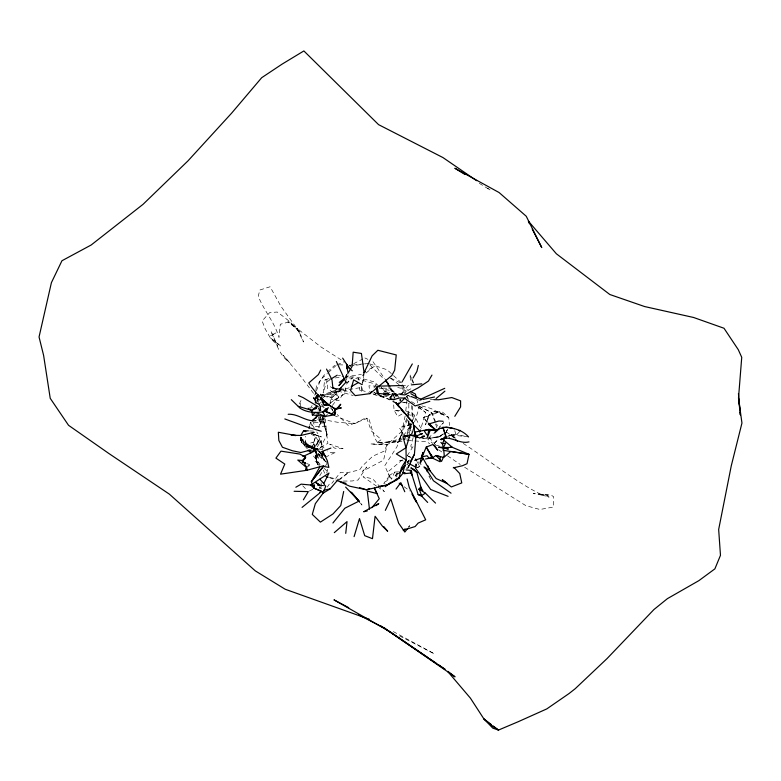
<?xml version="1.0" encoding="UTF-8"?>
<svg xmlns="http://www.w3.org/2000/svg" width="781" height="781" viewBox="0 0 781 781"><rect width="100%" height="100%" fill="white"/><g stroke="black" fill="none" stroke-linecap="round" stroke-linejoin="round"><path stroke-width="0.59" stroke-dasharray="3.9 2.93" d="M314.626 434.548L321.216 436.891L312.859 433.943L315.553 436.384L313.796 443.628L316.53 453.654L315.68 456.612L317.662 464.695L315.817 458.301L316.012 454.601L316.344 461.18L317.662 464.695L319.624 465.251M400.712 399.403L400.702 401.161L399.501 399.364M300.851 437.194L300.539 440.22L301.896 442.71L300.851 437.194L301.349 441.558L301.222 437.536L301.251 440.943L304.756 445.785L301.222 437.536L301.896 442.71L307.841 449.368M316.354 455.782L315.817 458.301L316.354 455.782L315.68 456.612L317.662 464.695L314.46 452.414M315.817 458.301L316.012 454.601M310.711 449.231L312.712 448.353L313.611 448.86L306.416 446.742L305.264 441.372L305.615 436.276M364.053 374.138L361.105 393.009M319.097 439.869L317.369 444.125L317.808 441.607L319.097 439.869L318.902 442.075L314.597 447.054L314.138 450.5M406.999 400.175L405.7 411.519M300.89 437.018L300.539 440.22L300.783 437.995L301.896 442.71L301.271 441.909L301.173 437.223M416.995 467.702L419.729 466.599L420.051 463.621M300.236 407.116L301.017 400.389L298.772 405.31M411.841 433.553L412.427 428.847M413.588 419.436L414.018 415.912L408.502 414.691M409.449 433.885L410.415 426.934L409.049 429.111L408.756 421.223M408.756 414.955L408.844 403.65M393.917 398.71L394.21 396.758L395.85 400.956M320.454 417.503L318.902 427.803L322.631 417.523M315.7 390.666L314.938 395.166L299.445 374.695L283.23 355.296L289.439 362.433C278.934 355.043 275.937 342.234 270.929 331.173L277.753 346.11L270.021 337.382L265.218 328.967L262.113 320.962L269.679 312.615L277.187 312.029C288.072 319.917 299.699 328.401 303.467 342.01L296.878 328.323L289.097 321.948L287.74 321.772L298.01 329.846L300.441 333.419L280.994 306.406L270.089 286.754L259.77 290.034L258.286 296.263C263.9 310.662 274.892 322.631 279.002 337.529L280.311 324.252L289.097 321.948L297.903 329.885L296.878 328.323L320.942 346.93L344.616 362.081M315.895 389.543L316.461 386.165L324.73 374.226L326.546 372.605M317.369 444.125L317.808 441.607M401.971 435.788L402.605 432.186L397.666 442.388L401.541 438.18M346.51 380.191L347.36 375.466L349.009 373.914M405.124 416.058L400.673 437.204L397.666 442.388L401.239 438.258M415.453 468.024L419.729 466.599L420.246 464.275M309.774 425.313L310.555 422.228L322.573 423.068L319.82 415.17M417.776 406.745L425.538 412.358L419.592 433.211M326.761 473.003L327.922 468.483M413.208 437.526L410.786 446.136L412.495 448.616M319.595 411.45L321.821 404.197L324.066 407.916M411.694 434.734L412.778 431.376M414.555 422.013L418.675 409.351L418.499 407.243M323.5 419.895L324.213 417.825L323.5 419.895L324.73 418.069M362.609 382.563L363.643 379.537L360.549 381.313M311.228 434.295L315.553 436.384L312.332 447.318L317.662 449.739M314.753 395.352L315.993 392.013M316.412 390.9L320.532 379.791L327.434 373.455M407.34 419.417L396.914 446.83L384.75 465.74L390.598 478.948L387.835 471.929L402.635 459.589M407.77 464.305L409.088 461.005M406.833 418.313L401.414 431.747L387.269 444.487L384.223 451.106L372.82 456.163L362.589 465.779L359.611 469.889L348.551 472.407L340.526 472.32L331.788 483.38M407.282 417.191L409.088 412.719M394.63 397.627L395.498 395.567L397.334 396.777M321.46 396.66L322.28 394.708L331.788 397.695L340.584 390.178M407.018 433.279L411.196 423.644M308.69 466.491L309.579 464.607L306.455 463.387M447.406 429.745L445.121 434.216L447.523 429.316M406.794 435.476L412.075 424.249M363.595 373.718L362.589 375.827L374.685 365.967L367.539 370.419M301.271 441.909L302.647 439.088L305.791 444.662L309.774 446.752L318.15 449.075M411.636 423.937L409.049 429.111L411.675 426.924M445.121 434.216L447.572 429.374M323.119 442.349L326.809 435.076L325.169 418.401M311.063 407.448L312.088 405.534M399.735 401.014L400.858 398.945M345.739 376.579L348.394 371.883M319.722 475.883L322.602 470.914M325.482 465.935L327.21 462.957M346.705 374.363L345.534 376.364L357.903 377.389L373.679 381.743L377.438 384.682L356.507 378.59L345.202 377.526M319.351 443.481L315.924 449.075L313.571 449.495M320.591 456.192L314.792 450.266L314.597 447.054L317.672 442.114L318.902 442.075L315.553 436.384M407.262 455.733L413.266 446.234M325.345 417.161L327.795 413.51M327.249 487.139L329.309 484.122M373.923 387.932L375.895 385.092M319.204 449.368L321.303 446.381M403.377 435.788L409.322 427.363L408.883 420.588M407.165 462.655L409.527 459.911M332.335 405.524L338.944 396.787L337.06 395.098L336.25 391.086M337.246 388.557L330.217 397.832L330.666 404.275M407.106 462.655L408.522 460.829L407.106 462.528M407.184 462.547L408.522 460.829M408.385 527.536L409.81 525.73L407.926 526.99M318.062 449.026L309.774 446.752L313.484 442.075L305.791 444.662L310.057 446.01L305.068 443.452L302.647 439.088L301.769 442.485L301.31 437.048M401.61 393.546L408.434 385.199L402.645 385.511M459.853 431.249L457.988 433.455L455.899 434.539L448.538 435.993L449.905 438.268M438.278 428.72L443.549 422.609L439.332 426.973M345.729 377.809L347.252 376.091L354.945 375.632L361.418 374.236M338.144 390.734L331.788 397.695L324.603 396.533L322.182 397.09M346.364 384.193L352.338 377.74L347.252 382.426M434.314 443.403L437.848 439.664L434.617 442.866M428.378 438.307L433.435 433.074M345.622 377.662L347.252 376.091L345.534 377.584M406.149 396.914L407.877 395.264L409.986 396.074M383.549 392.853L390.568 386.204M328.293 372.664L336.914 364.737L345.046 365.01M397.138 476.098L396.113 474.174L398.74 471.753M327.454 371.795L334.727 365.323M306.045 467.692L309.579 464.607L306.582 463.533M338.749 480.471L348.551 472.407L339.423 479.202M406.686 464.822L408.443 463.377M402.488 438.893L399.911 440.943L376.969 442.7L381.313 439.586L371.336 430.956L366.445 417.445L354.799 423.702L337.48 422.248L319.068 418.919M333.497 391.408L336.308 389.27M385.726 481.574L387.396 480.305L389.983 475.063L394.659 472.085L398.437 471.841L395.264 475.668L397.441 477.435M321.713 398.642L324.603 396.533L321.098 398.984M330.168 379.605L327.278 381.714L327.561 388.684L338.944 396.787L329.728 403.191M442.817 434.5L437.624 437.487L428.505 438.141L440.142 436.433L427.217 438.893L419.856 437.829L425.948 438.17M410.826 423.117L406.227 426.211L411.772 424.464M443.462 433.777L437.624 437.487L444.047 434.685M329.816 403.201L346.003 392.989L344.87 385.814M398.281 473.784L395.264 475.668L394.659 472.085L391.486 479.231L389.983 475.063L383.764 483.439L387.005 482.707M401.932 414.086L397.724 416.546L394.083 410.298L393.634 404.304M320.493 447.533L327.893 443.325L326.809 435.076L322.719 417.806M318.609 403.943L321.284 402.44M349.175 387.815L337.939 391.008L334.746 392.784L331.193 399.286L338.808 400.633L345.231 390.295L350.22 392.96M333.428 390.822L327.493 394.093L338.934 391.506L329.133 392.56L321.469 395.44M349.517 365.82L352.592 364.239M353.617 363.712L362.833 358.987M309.305 491.103L313.308 489.062M447.435 436.511C453.429 432.489 460.956 435.847 467.38 436.677M401.864 393.39L410.933 388.782M315.231 450.744L318.209 449.309L306.416 446.742M325.335 457.197L335.967 452.15L330.246 452.472L327.298 450.852M322.172 415.502L327.473 435.124L321.567 417.767L320.62 424.503L319.38 419.856L324.105 417.65M420.764 437.575L424.874 435.827M328.811 378.502L324.613 380.152L323.178 392.931L327.61 378.375L324.613 380.152L330.568 378.941M336.923 364.6L343.513 362.443M396.113 474.174L399.286 473.149M386.244 393.741L390.5 392.462L397.09 396.582M419.739 438.014L424.854 436.53L432.733 443.393M309.774 446.752L312.83 445.941L312.332 447.318L305.068 443.452L312.293 449.114M411.704 424.308L399.208 427.597L403.875 434.431M388.948 395.567L383.149 396.924L372.947 393.79M393.595 394.483L395.908 393.946L398.906 398.456M422.248 436.023L424.581 435.486M335.322 377.975L343.66 376.286M402.02 441.197L394.2 442.573L376.969 442.7M321.508 395.752L331.388 394.102L319.937 395.352M342.263 389.895L343.933 390.285L359.211 387.835L362.735 390.646L368.407 392.394M353.139 365.059L363.575 363.858M349.663 366.172L363.673 364.122M364.834 363.956L368.339 363.438L364.766 363.751M318.131 418.099L320.444 417.796M313.542 449.856L317.047 449.446M421.252 436.94L424.854 436.53L421.545 436.179M320.171 394.874L322.28 394.708M307.509 408.209L311.053 408.004L310.848 406.559L312.742 407.828M326.097 426.319L315.007 426.621L312.771 421.008M343.289 481.076L352.036 480.989L358.04 480.022L366.631 467.009L362.404 471.373L383.569 460.155L387.269 444.487L400.829 438.795L378.668 444.506L370.458 443.92L387.269 444.487L378.668 444.506L374.636 437.897L368.642 417.855L348.346 425.596L337.226 414.555M402.508 393.409L388.723 393.487L381.206 387.62M430.321 399.618L433.914 399.677M463.182 443.403C489.658 460.497 514.308 481.291 542.561 495.232L533.277 493.504L551.074 495.134L553.602 496.648L553.417 507.054L539.856 509.495L525.867 505.649L463.309 466.413M309.559 430.917L314.284 431.141M377.047 386.195L368.974 385.785L369.891 392.413M403.035 460.546L399.735 460.38L403.133 461.571M399.296 394.766L387.63 394.122L381.06 387.454M400.048 410.669L394.083 410.298L400.731 411.509M317.847 409.888L321.274 410.103M407.682 440.494L413.657 440.884M414.848 440.962L426.787 441.734L429.745 443.745M320.23 449.436L322.27 449.573M320.151 485.518L323.529 485.831M539.642 494.373L544.845 495.164L549.121 497.116L539.642 494.373L548.164 495.213L545.333 494.92M338.3 375.319L340.487 375.563M468.522 436.891L450.715 434.89L448.538 435.993L452.072 434.763L449.378 435.554L455.899 434.539L454.767 430.614M403.728 402.205L407.155 402.645M321.547 485.46L323.666 485.753M317.115 449.114L312.712 448.353L314.85 448.899M397.724 387.561L401.307 388.245L406.598 391.271M318.209 449.309L310.916 447.825L304.395 444.477L301.398 438.6L301.642 441.734L301.525 438.951L306.337 446.254M330.236 477.581L337.177 479.075M401.444 401.903L409.4 403.777M373.464 394.376L389.543 399.296M421.857 405.915L430.829 408.443L448.724 417.513L449.524 425.499M337.939 391.008L353.276 395.576M369.452 363.819L387.181 369.803L401.405 382.827L406.462 394.805M436.677 445.209L439.742 446.263M313.903 434.314L321.216 436.891M329.26 477.601L335.976 480.032M410.523 457.022L407.467 455.85L407.067 453.527M417.132 399.394L423.517 401.912M333.838 415.385L354.799 423.702M305.068 443.452L318.111 448.909M386.136 393.312L392.189 395.899M406.022 411.031L413.852 414.36L420.032 426.856L421.555 428.623M380.552 395.801L385.121 397.646L389.065 392.911L383.149 396.924L380.064 395.411M364.883 357.942L367.919 359.348M380.669 395.576L389.934 400.009M390.666 378.111L401.092 383.168L405.163 388.713L408.219 390.295M419.153 406.442L431.688 412.573L436.149 422.96M373.884 392.384L375.944 393.399M374.079 392.54L378.394 394.708M418.509 405.915L431.688 412.573L435.193 422.785M399.755 636.007L434.461 653.882L390.978 630.335M408.463 456.387L411.441 457.988M315.68 456.612L318.511 458.222L315.944 451.408L319.966 455.538M317.74 419.514L324.418 423.409L323.09 417.61M320.981 405.817L325.121 408.248M319.497 464.558L314.284 461.434L316.344 461.18L320.688 464.383M330.304 386.712L332.94 388.323M411.489 401.6L415.502 404.07M479.29 183.301L490.478 190.203L487.51 188.162M349.117 365.049L350.913 366.24M407.877 395.264L410.445 396.992M446.381 432.078L455.411 438.161M438.61 449.768L442.554 452.443M447.484 455.792L460.292 464.49M376.637 486.202L363.067 476.742L372.615 478.782L378.902 485.616M377.613 486.875L384.398 491.6L379.683 486.475M378.033 393.946L381.431 396.397L378.463 393.985M418.626 407.37L425.538 412.358M404.128 486.748L410.025 491.015M390.559 378.297L400.78 385.941M313.191 449.817L320.064 455.44M326.341 462.225L315.973 453.478L315.182 451.34M418.235 461.893L422.384 465.437M369.999 364.981L384.359 379.527M454.122 438.112L450.715 434.89L452.902 435.115L455.548 438.678M317.682 399.032L319.419 400.673M316.5 397.051L319.117 399.589M397.236 396.006L389.416 388.372L379.322 387.972L392.648 391.125L397.49 396.094M324.056 468.229L327.356 471.46M320.181 464.422L312.459 454.747M330.383 407.77L332.95 410.308M427.939 422.306L423.771 418.04L427.734 423.224M321.411 457.031L326.38 462.108L323.188 458.837M302.745 485.802L306.718 489.951M429.179 437.458L436.804 446.293M360.441 503.179L362.013 505.043L360.226 502.671M398.593 396.699L395.059 392.199L389.416 388.372L392.648 391.125L393.751 396.357L389.436 387.064M318.033 406.12L321.499 410.64M322.67 446.263L324.008 448.021M319.78 405.495L320.962 407.057M296.878 328.323L298.01 329.846M320.395 393.975L322.514 396.904M406.227 396.475L407.536 398.369M372.986 361.691L384.73 378.756M305.264 441.372L309.52 447.64L304.395 444.477L304.756 445.785L301.398 438.6M314.245 428.027L310.555 422.228L312.888 427.803M316.715 431.893L317.945 433.826M316.11 397.002L319.624 402.518M390.539 387.63L392.648 391.125L392.921 394.717M342.771 388.313L343.933 390.285M322.953 457.354L325.911 462.381M320.22 411.05L318.482 408.043L320.064 410.904M316.53 453.654L318.511 458.222L315.231 451.115M428.906 476.107L430.653 479.27L429.238 476.068M417.161 461.825L419.729 466.599M319.761 486.944L320.698 488.838M317.281 400.468L318.287 402.508M401.717 386.634L404.861 393.868M436.599 423.995L437.487 426.075M411.558 378.57L409.732 374.304L411.167 383.705M406.921 395.899L408.756 400.253M323.314 470.035L324.603 473.218M320.581 486.612L321.43 488.799M318.541 436.325L319.839 439.723M316.813 398.212L318.521 402.732M318.941 403.865L321.069 409.508M359.104 380.396L358.303 378.111L358.577 380.327M361.125 386.087L362.735 390.646L359.816 390.285L359.133 384.76M435.583 423.917L437.526 429.589M407.389 412.71L408.287 415.717M331.935 408.717L332.569 410.943M407.76 420.276L411.392 433.621M416.839 399.56L417.718 402.898M315.944 451.408L317.066 455.674M314.597 447.054L315.973 453.478L313.796 443.628L313.991 451.643M318.746 416.722L319.38 419.856M321.02 482.756L322.192 488.535M321.928 446.205L322.436 449.524M320.308 406.598L320.815 411.07M407.028 438.473L407.106 440.796M412.153 406.227L412.524 422.013M411.812 405.349L412.124 421.496M319.302 486.866L319.322 488.584M428.408 415.922L425.46 424.835L429.882 414.379L441.333 411.089L448.724 417.513L439.068 412.114L432.42 411.118L444.594 415.228L439.068 412.114L423.468 417.845L429.882 414.379L428.408 415.922M275.976 332.891L270.197 335.976L275.976 332.891M343.015 448.636L334.737 448.206L329.719 444.174L343.015 448.636M280.662 345.983L270.275 337.763L280.662 345.983"/><path stroke-width="1.17" d="M298.469 395.576L303.174 397.656L316.949 405.954L311.707 410.386L312.38 414.955L325.257 416.41L334.541 414.838L334.698 408.59C323.842 402.576 315.641 393.165 308.778 382.963L318.365 374.616L320.679 370.057M739.666 408.756L738.514 397.959L741.735 357.327L738.289 349.693L723.997 328.245L693.645 317.496L644.628 306.552L609.834 294.515L556.355 253.766L528.591 221.413M408.57 465.476L408.19 467.702L414.408 454.308L415.99 435.554L414.906 432.069L428.867 429.433L436.169 429.97L440.22 428.388M345.729 533.345L347.028 521.601L334.307 532.642M321.879 458.33L322.592 453.8M420.598 460.507L422.863 452.638L422.15 456.797L429.97 470.748L436.198 478.568L447.415 483.624L442.28 479.729L451.35 486.953L461.756 482.912L459.755 473.559L453.907 467.38M404.665 439.557L405.28 436.559M343.679 491.493L340.78 505.502L333.038 513.918L320.386 522.128L312.293 514.415L315.329 503.686L323.119 493.162L325.775 486.036M420.51 463.113L421.027 460.78M421.555 458.457L422.863 452.638M337.099 480.442L349.683 486.202L366.435 489.785L386.888 485.108L397.168 479.71L399.081 477.943L401.405 467.76L406.208 459.96L405.983 447.738L402.957 436.774L410.074 434.958L414.809 435.437M418.352 365.44L416.898 371.444L413.012 378.082M309.003 428.388L309.52 426.338M354.086 536.635L359.504 518.594L364.707 535.668L372.478 538.685L375.095 516.261L382.417 526.16L387.649 531.236L383.852 526.658M443.569 440.982L444.535 437.995L446.537 436.989M326.458 411.548L327.19 409.459M315.915 408.795L316.949 405.954L316.588 408.141L311.707 410.386L298.322 406.296M291.293 399.647L300.109 408.229C307.441 412.954 316.822 413.149 325.492 411.421L334.541 414.838L335.625 411.909M334.541 414.838L335.381 412.573M419.709 490.4L420.891 487.246L416.927 472.544L414.008 469.43L410.845 467.858L416.927 472.544M321.713 398.642L320.22 399.589L321.04 397.636M364.102 372.664L372.127 355.833L377.867 350.269L396.25 354.935L394.669 370.145L391.828 375.554L369.979 393.624L355.209 395.616L350.571 390.568L353.647 379.869L361.925 384.574M385.345 510.354L390.793 498.932L398.632 523.172L404.841 532.037L407.682 528.434M324.984 485.704L323.783 483.517L329.006 473.071L310.789 485.03L301.163 484.142L295.843 487.227M317.086 414.672L315.827 418.391M443.159 421.301L438.961 420.988L428.398 424.093L436.169 429.97L434.597 433.016L439.674 428.33L443.198 428.115L446.234 437.916L440.504 439.537C449.963 434.558 458.984 444.574 469.01 441.861M398.613 403.084L397.49 405.154L398.993 406.93M410.201 461.942L414.408 454.308M402.02 381.987L412.309 363.936M320.151 466.423L311.355 481.701L313.874 488.125L321.674 491.425L302.071 507.396M431.971 375.075L428.476 381.04L418.421 387.708L404.822 394.913L399.852 394.415M301.124 434.88L303.663 430.643L308.378 430.858M303.389 499.82L308.31 491.61L294.125 491.288M319.927 442.554L321.069 440.689L321.752 445.102M454.796 416.322L460.595 406.921L460.595 400.868L451.808 397.549L438.707 399.755L433.914 399.677M399.696 472.69L404.275 465.915M390.188 398.349L392.121 395.518L389.944 397.578M369.979 393.624L371.297 391.72M323.93 411.372L325.892 408.59M399.716 472.739L405.134 465.408M396.045 489.082L400.819 482.638L404.773 491.718M305.517 463.084L302.296 461.766L305.771 457.168M305.293 457.09L302.657 460.497L297.776 460.077L306.728 467.77L306.923 470.269L280.535 474.165L284.782 464.06L275.918 458.125L280.965 451.145L299.914 454.083L305.293 457.09L305.43 458.34L302.657 460.497L306.728 467.77L305.849 469.166L306.923 470.269L323.803 465.661L311.355 481.701L323.549 466.394L328.869 467.419L327.298 460.653L323.412 452.472M320.22 399.589L321.528 397.92M332.931 522.987L344.851 508.226L359.045 501.099L351.899 492.821M343.991 379.244L338.886 385.56L344.968 378.668M336.631 409.185L340.731 404.236L336.709 408.971L341.326 407.907L334.698 408.59L329.24 405.193L320.532 397.861L324.105 405.095L330.012 405.495M371.834 507.709L379.273 498.717L374.392 488.066L377.008 493.572L367.285 491.034L369.462 509.192M378.629 486.309L386.888 485.108L399.081 477.943L402.752 473.55L406.208 459.96L396.318 453.956L405.983 447.738L410.074 434.958L413.842 436.208M322.133 491.542L323.119 493.162L330.148 488.877L338.339 479.319M339.735 388.997L346.09 382.026M435.534 503.091L425.42 493.172L419.192 489.091L422.824 490.741L420.891 487.246L419.192 489.091L421.857 496.306L427.666 502.437M405.28 397.734L397.49 405.154L396.113 402.967L393.028 401.493M418.743 489.267L420.891 487.246M339.637 389.446L341.326 387.884M312.322 420.588L318.541 414.857M344.685 378.326L339.276 382.407M420.276 461.639L423.507 458.877M436.11 398.535L444.916 391.164M312.254 420.803L313.962 419.387M404.929 466.257L402.244 468.522M312.38 414.955L315.524 412.388L325.257 416.41L322.817 411.88L328.391 407.643L325.492 411.421L331.593 414.35L336.465 408.785L334.698 408.59M385.209 486.719L391.047 482.267M376.022 505.649L378.775 503.608L363.692 511.75L367.246 510.94M331.134 378.902L337.207 375.202M405.114 528.883L403.23 530.143L415.111 526.56L418.177 523.065L425.704 519.804L409.303 487.539L407.106 478.938M363.458 372.967L365.498 371.688M425.42 493.172L421.691 495.447L418.138 494.598L412.231 475.639L410.24 471.499M441.45 439.791L444.535 437.995L443.432 438.883L445.824 435.573L442.817 427.236C452.238 427.607 462.01 429.433 468.522 436.891M351.245 386.634L358.479 382.495M319.439 396.328L315.651 398.486L318.052 395.049L319.253 396.309M319.985 492.303L321.674 491.425L313.874 488.125L310.789 485.03L313.659 485.118M312.029 433.289L314.157 432.284L300.861 435.476L291.196 435.232L296.038 435.534L278.348 432.254L278.846 440.474L282.439 447.249L292.338 450.744L300.851 452.521L310.057 450.129M395.323 479.661L399.081 477.943M444.74 388.323L420.422 399.306M302.94 456.534L314.235 451.233L307.704 450.549L310.047 450.276M414.994 436.481L422.462 433.601L420.295 434.041M317.789 450.5L325.267 456.182L322.016 451.477L330.88 448.089M369.638 488.594L366.435 489.785L359.66 487.666M414.682 460.38L422.511 457.646M390.607 399.394L393.77 399.687L399.169 397.978L404.343 398.056L415.17 405.925L429.853 401.278M434.539 396.973L422.824 399.481M383.783 394.737L385.853 394.18L377.184 393.341L376.266 387.454M415.238 437.643L417.571 437.096M453.253 467.868L462.469 465.73L467.018 463.709L469.03 454.317L443.061 450.305L443.452 447.542L445.639 443.061L442.349 443.793L440.865 442.397M323.764 490.263L330.148 488.877M441.587 428.3L446.664 427.041L454.2 428.642M425.538 458.964L432.869 457.725L426.27 447.054L432.996 444.467L437.672 450.178L434.285 445.16M411.343 384.877L421.808 383.852M436.169 429.97L430.077 430.477L426.494 429.706L424.415 431.21L426.924 434.949M402.645 385.511L377.047 386.195L378.463 393.985L377.184 393.341M410.982 472.993L404.002 473.706L405.154 472.788L402.918 472.476M318.433 485.333L320.493 485.313L317.457 484.728L320.151 485.518L315.836 482.59M458.476 430.487L460.468 430.507M443.159 447.279L438.531 447.23L448.392 449.036L443.452 447.542L442.349 443.793L444.028 440.367L452.394 447.376L469.03 454.317L450.822 451.457L443.745 457.471L435.993 455.508L432.176 457.959L426.27 447.054L422.15 456.797L427.08 455.753L429.15 458.349L432.869 457.725L430.731 454.493L432.176 457.959L440.064 461.756L440.152 456.846L435.993 455.508L441.519 461.425L444.262 455.421L443.452 447.542L452.394 447.376L450.081 447.357M383.744 394.122L385.853 394.18M316.012 420.647C305.937 422.043 298.293 413.549 288.169 414.281M322.016 451.477L322.953 451.545M406.032 469.898L411.402 470.474L412.231 475.639M341.463 389.426L332.94 388.323L332.003 379.859L326.536 369.081M321.235 431.239L306.201 426.768L284.811 418.938M390.354 398.622L393.77 399.687M340.457 481.652L346.11 483.419M369.55 619.362L285.211 589.255L255.28 570.862L169.331 494.119L109.018 453.605L68.543 425.303L50.228 398.31L43.609 355.414L39.05 336.972L51.409 282.654L61.953 260.747L91.172 245L143.03 204.339L187.948 160.906L231.606 113.167L261.694 77.7L282.136 64.101L303.877 50.941L378.58 124.648L442.964 157.577L476.615 180.684M305.703 431.376L303.663 430.643L305.82 431.678M325.892 476.39L328.137 477.201M411.04 396.484L416.312 398.505M404.548 435.407L409.752 437.428M302.296 461.766L305.42 462.977M332.267 387.483L335.205 388.635M448.079 496.335L430.692 489.511L415.453 468.024L416.097 464.08L416.546 465.886M413.813 435.368L419.739 438.014M418.138 494.598L421.857 496.306M409.82 464.08L415.97 467.184M410.259 391.349L415.365 393.985L416.244 397.334M358.547 614.784L385.658 628.744M348.716 607.686L333.965 599.847L390.783 632.2L427.939 657.612M424.249 467.673L425.938 468.59L433.475 480.774L451.047 493.182M308.397 408.717L311.912 410.718M410.835 393.702L421.428 399.755M315.895 482.56L319.566 484.757M465.046 174.524L454.864 168.257L499.098 192.546L526.248 216.259L541.75 247.567L532.261 229.155M383.842 627.67L455.03 676.844L447.913 671.348M424.034 466.843L429.97 470.748L427.617 465.515M380.962 625.981L445.024 669.307L437.985 664.485M429.95 658.988L435.974 663.108M399.218 483.205L402.166 485.333M491.22 724.504L483.927 718.959L470.426 698.165L447.806 671.582M493.045 725.891L498.512 730.059L518.223 721.712L546.798 708.904L569.056 693.538L575.177 688.735L607.101 658.529L653.941 609.531L667.384 598.666L698.858 580.654L714.888 568.861L720.472 555.33L718.666 529.479L731.28 465.788L741.95 423.058L738.514 397.959M428.398 424.093L434.617 429.13L428.779 423.156M346.871 368.72L346.539 364.229L349.253 368.32L352.319 370.819M455.831 439.732L457.529 441.343M320.532 397.861L327.259 404.392L324.105 405.095L322.504 400.79M414.584 425.772L420.1 431.258M305.752 469.069L306.923 470.269M345.632 487.09L359.045 501.099M319.878 479.212L323.783 483.517M385.892 381.226L388.186 383.774L385.423 379.761M308.602 450.266L310.916 452.951M401.258 409.595L404.275 413.159M351.011 492.03L359.65 502.251M316.188 401.151L313.454 397.851L314.772 398.769L315.797 402.781L315.26 402.508L318.609 403.943L319.78 405.495M389.338 385.824L387.991 383.969L388.958 386.039M342.654 358.128L349.253 368.32M319.4 451.32L322.358 456.348M413.618 497.185L416.605 502.339L411.929 494.031M415.629 458.964L416.654 460.878M406.901 468.024L407.155 468.532M528.356 221.579L529.469 223.747M336.347 361.496L346.09 382.553M425.938 468.59L427.353 471.792M412.017 379.634L413.374 382.836M346.539 364.229L348.072 373.152L352.104 366.445L353.178 352.182L361.418 353.461L364.141 373.064M414.926 434.548L413.256 423.087L396.113 402.967L413.256 423.087L414.848 434.461M740.046 412.348L740.3 414.75M738.445 393.497L740.378 414.809M428.867 429.433L427.402 437.477L430.077 430.477L428.867 429.433M314.421 485.138L313.874 488.125L314.421 485.138M316.695 396.026L314.772 398.769L318.052 395.049L316.695 396.026M498.512 730.059L492.811 728.146L483.927 718.959L492.108 725.91L498.512 730.059M415.033 434.49L414.906 432.069L414.975 434.421"/></g></svg>
